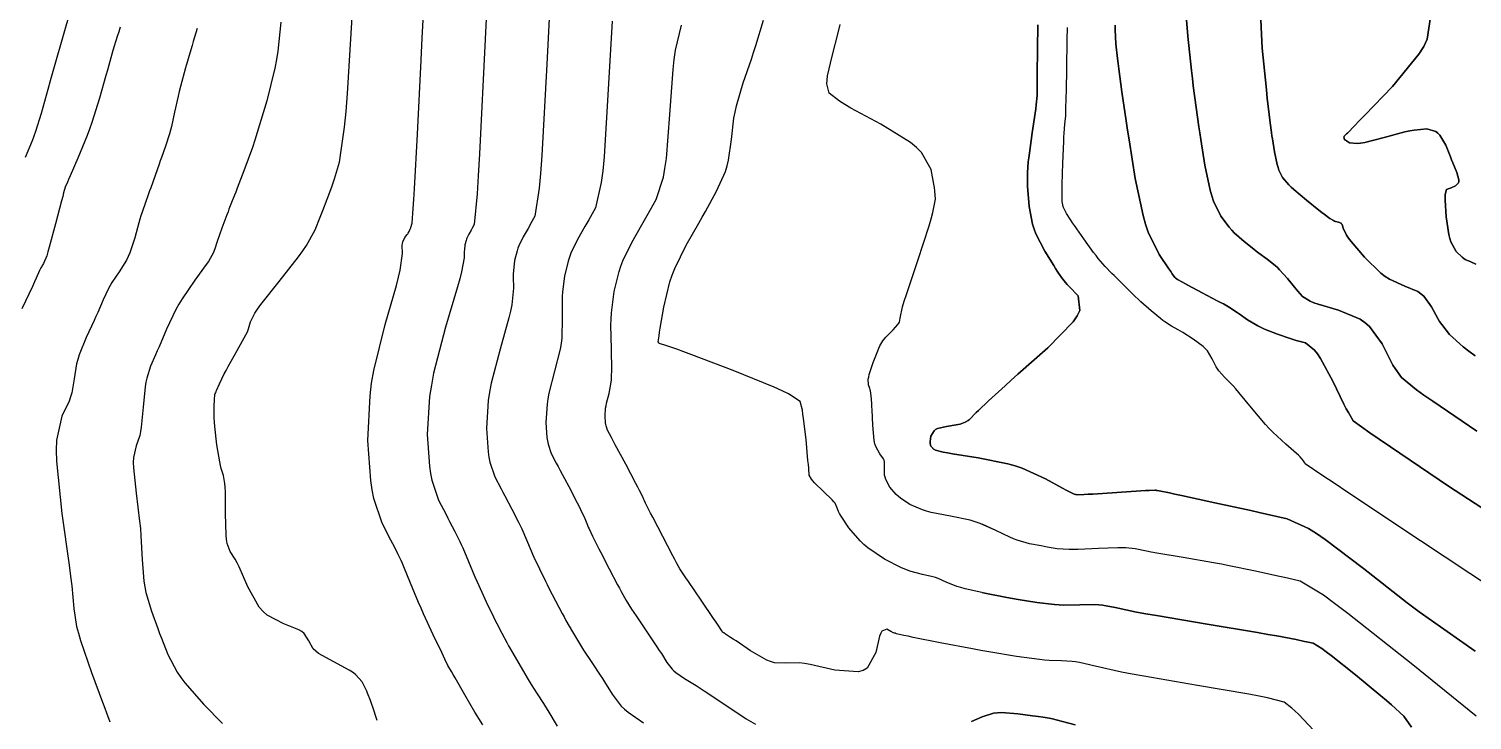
# Model space of a CAD drawing. Header units: metres. Extents: x 837475 to 838479, y 1189012 to 1191015.
# Drawn here: x 837782.5 to 837846.7, y 1189238.3 to 1189269 of the extents above; entities that cross this region are included whole.
import ezdxf

# ---------------------------------------------------------------- set-up
doc = ezdxf.new("R2010")
doc.units = ezdxf.units.M
doc.header["$LTSCALE"] = 0.3
doc.layers.add('COTAS 10', color=1, linetype='Continuous')
doc.layers.add('COTAS INT', color=252, linetype='Continuous')

msp = doc.modelspace()

# ---------------------------------------------------------------- linework, layer by layer
at = {"layer": 'COTAS 10'}
for points, elevation in [([(837803.06, 1189273.683), (837802.81, 1189268.566), (837802.56, 1189263.466), (837802.505, 1189262.479), (837802.456, 1189261.678), (837802.331, 1189260.319), (837802.242, 1189260.159), (837802.19, 1189260.067), (837802.091, 1189259.892), (837802.001, 1189259.708), (837801.981, 1189259.656), (837801.962, 1189259.602), (837801.914, 1189259.403), (837801.888, 1189259.19), (837801.884, 1189259.129), (837801.882, 1189259.066), (837801.886, 1189258.83), (837801.767, 1189258.21), (837801.686, 1189257.904), (837801.585, 1189257.541), (837801.051, 1189255.748), (837800.519, 1189253.694), (837800.421, 1189253.167), (837800.343, 1189252.657), (837800.237, 1189250.967), (837800.334, 1189249.563), (837800.383, 1189249.234), (837800.443, 1189248.931), (837800.741, 1189248.052), (837801.073, 1189247.407), (837801.155, 1189247.25), (837801.231, 1189247.103), (837801.468, 1189246.654), (837801.686, 1189246.214), (837801.75, 1189246.073), (837801.817, 1189245.924), (837802.071, 1189245.316), (837802.355, 1189244.638), (837802.44, 1189244.445), (837802.527, 1189244.249), (837802.865, 1189243.52), (837803.185, 1189242.854), (837803.262, 1189242.697), (837803.334, 1189242.552), (837803.549, 1189242.128), (837803.775, 1189241.711), (837803.854, 1189241.57), (837803.939, 1189241.418), (837804.306, 1189240.778), (837804.683, 1189240.139), (837804.776, 1189239.987), (837804.863, 1189239.846), (837805.133, 1189239.43), (837805.412, 1189239.001), (837805.505, 1189238.852), (837805.604, 1189238.689), (837806.018, 1189237.995)], 1740), ([(837846.869, 1189254.473), (837846.584, 1189254.684), (837846.335, 1189254.876), (837845.727, 1189255.419), (837845.372, 1189255.866), (837845.282, 1189255.999), (837845.195, 1189256.134), (837844.913, 1189256.655), (837844.573, 1189257.127), (837844.451, 1189257.232), (837844.317, 1189257.326), (837843.729, 1189257.573), (837843.049, 1189257.875), (837842.856, 1189258.004), (837842.661, 1189258.153), (837841.94, 1189258.854), (837841.347, 1189259.558), (837841.232, 1189259.709), (837841.139, 1189259.84), (837840.982, 1189260.155), (837840.941, 1189260.311), (837840.921, 1189260.342), (837840.898, 1189260.368), (837840.784, 1189260.418), (837840.641, 1189260.452), (837840.599, 1189260.468), (837840.557, 1189260.487), (837840.398, 1189260.581), (837840.138, 1189260.773), (837840.033, 1189260.855), (837839.912, 1189260.95), (837839.355, 1189261.394), (837838.795, 1189261.867), (837838.673, 1189261.981), (837838.565, 1189262.086), (837838.294, 1189262.402), (837838.13, 1189262.738), (837838.09, 1189262.856), (837838.053, 1189262.985), (837837.935, 1189263.542), (837837.842, 1189264.123), (837837.82, 1189264.267), (837837.799, 1189264.404), (837837.736, 1189264.838), (837837.649, 1189265.584), (837837.613, 1189265.917), (837837.572, 1189266.305), (837837.381, 1189268.165), (837837.3, 1189270.042)], 1760), ([(837837.3, 1189270.042), (837837.381, 1189268.165), (837837.572, 1189266.305), (837837.613, 1189265.917), (837837.649, 1189265.584), (837837.736, 1189264.838), (837837.799, 1189264.404), (837837.82, 1189264.267), (837837.842, 1189264.123), (837837.935, 1189263.542), (837838.053, 1189262.985), (837838.09, 1189262.856), (837838.13, 1189262.738), (837838.294, 1189262.402), (837838.565, 1189262.086), (837838.673, 1189261.981), (837838.795, 1189261.867), (837839.355, 1189261.394), (837839.912, 1189260.95), (837840.033, 1189260.855), (837840.138, 1189260.773), (837840.398, 1189260.581), (837840.557, 1189260.487), (837840.599, 1189260.468), (837840.641, 1189260.452), (837840.784, 1189260.418), (837840.898, 1189260.368), (837840.921, 1189260.342), (837840.941, 1189260.311), (837840.982, 1189260.155), (837841.139, 1189259.84), (837841.232, 1189259.709), (837841.347, 1189259.558), (837841.94, 1189258.854), (837842.661, 1189258.153), (837842.856, 1189258.004), (837843.049, 1189257.875), (837843.729, 1189257.573), (837844.317, 1189257.326), (837844.451, 1189257.232), (837844.573, 1189257.127), (837844.913, 1189256.655), (837845.195, 1189256.134), (837845.282, 1189255.999), (837845.372, 1189255.866), (837845.727, 1189255.419), (837846.335, 1189254.876), (837846.584, 1189254.684), (837846.869, 1189254.473)], 1760), ([(837786.58, 1189269.096), (837786.509, 1189268.886), (837786.443, 1189268.687), (837786.252, 1189268.061), (837786.065, 1189267.4), (837786.003, 1189267.178), (837785.936, 1189266.939), (837785.654, 1189265.937), (837785.318, 1189264.852), (837785.216, 1189264.56), (837785.11, 1189264.272), (837784.697, 1189263.265), (837784.345, 1189262.475), (837784.278, 1189262.324), (837784.224, 1189262.202), (837784.137, 1189262.007), (837784.135, 1189262.001), (837784.134, 1189261.999), (837784.133, 1189261.996), (837784.127, 1189261.982), (837784.058, 1189261.721), (837784.016, 1189261.562), (837783.965, 1189261.365), (837783.7, 1189260.344), (837783.419, 1189259.303), (837783.358, 1189259.094), (837783.304, 1189258.92), (837783.17, 1189258.578), (837783.089, 1189258.459), (837783.069, 1189258.426), (837783.051, 1189258.393), (837782.992, 1189258.27), (837782.839, 1189257.932), (837782.761, 1189257.762), (837782.668, 1189257.56), (837782.201, 1189256.558)], 1730), ([(837846.906, 1189238.428), (837844.083, 1189240.718), (837841.196, 1189243.007), (837840.607, 1189243.452), (837840.11, 1189243.815), (837839.078, 1189244.448), (837838.508, 1189244.575), (837838.303, 1189244.621), (837838.077, 1189244.671), (837837.09, 1189244.887), (837835.915, 1189245.129), (837835.571, 1189245.194), (837835.218, 1189245.26), (837833.875, 1189245.493), (837832.698, 1189245.692), (837832.45, 1189245.737), (837832.235, 1189245.777), (837831.74, 1189245.882), (837831.321, 1189245.929), (837831.154, 1189245.932), (837830.964, 1189245.931), (837830.097, 1189245.891), (837829.201, 1189245.849), (837828.993, 1189245.846), (837828.803, 1189245.848), (837828.265, 1189245.887), (837827.819, 1189245.96), (837827.688, 1189245.984), (837827.553, 1189246.008), (837827.036, 1189246.108), (837826.478, 1189246.264), (837826.316, 1189246.325), (837826.152, 1189246.393), (837825.534, 1189246.701), (837824.836, 1189247.015), (837824.622, 1189247.087), (837824.398, 1189247.152), (837823.511, 1189247.334), (837822.659, 1189247.498), (837822.457, 1189247.552), (837822.27, 1189247.61), (837821.714, 1189247.849), (837821.297, 1189248.13), (837821.197, 1189248.213), (837821.103, 1189248.299), (837820.819, 1189248.631), (837820.637, 1189248.971), (837820.607, 1189249.063), (837820.586, 1189249.153), (837820.584, 1189249.467), (837820.586, 1189249.752), (837820.568, 1189249.823), (837820.541, 1189249.892), (837820.376, 1189250.113), (837820.194, 1189250.429), (837820.156, 1189250.558), (837820.124, 1189250.705), (837820.056, 1189251.383), (837820.026, 1189252.067), (837820.018, 1189252.217), (837820.011, 1189252.351), (837819.987, 1189252.692), (837819.955, 1189252.908), (837819.943, 1189252.962), (837819.93, 1189253.014), (837819.869, 1189253.181), (837819.859, 1189253.426), (837819.877, 1189253.526), (837819.904, 1189253.64), (837820.077, 1189254.17), (837820.285, 1189254.697), (837820.334, 1189254.81), (837820.379, 1189254.908), (837820.51, 1189255.143), (837820.645, 1189255.304), (837820.693, 1189255.356), (837820.746, 1189255.41), (837820.974, 1189255.634), (837821.178, 1189255.862), (837821.214, 1189255.919), (837821.243, 1189255.974), (837821.277, 1189256.153), (837821.383, 1189256.644), (837821.458, 1189256.897), (837821.553, 1189257.2), (837822.058, 1189258.714), (837822.566, 1189260.254), (837822.662, 1189260.572), (837822.739, 1189260.845), (837822.856, 1189261.439), (837822.821, 1189261.819), (837822.802, 1189261.956), (837822.778, 1189262.106), (837822.658, 1189262.763), (837822.225, 1189263.526), (837822.004, 1189263.743), (837821.738, 1189263.963), (837820.414, 1189264.778), (837819.081, 1189265.497), (837818.81, 1189265.657), (837818.582, 1189265.798), (837818.112, 1189266.166), (837818.018, 1189266.573), (837818.026, 1189266.74), (837818.049, 1189266.931), (837818.258, 1189267.813), (837818.54, 1189268.9), (837818.609, 1189269.219)], 1750), ([(837846.906, 1189238.428), (837844.083, 1189240.718), (837841.196, 1189243.007), (837840.607, 1189243.452), (837840.11, 1189243.815), (837839.078, 1189244.448), (837838.508, 1189244.575), (837838.303, 1189244.621), (837838.077, 1189244.671), (837837.09, 1189244.887), (837835.915, 1189245.129), (837835.571, 1189245.194), (837835.218, 1189245.26), (837833.875, 1189245.493), (837832.698, 1189245.692), (837832.45, 1189245.737), (837832.235, 1189245.777), (837831.74, 1189245.882), (837831.321, 1189245.929), (837831.154, 1189245.932), (837830.964, 1189245.931), (837830.097, 1189245.891), (837829.201, 1189245.849), (837828.993, 1189245.846), (837828.803, 1189245.848), (837828.265, 1189245.887), (837827.819, 1189245.96), (837827.688, 1189245.984), (837827.553, 1189246.008), (837827.036, 1189246.108), (837826.478, 1189246.264), (837826.316, 1189246.325), (837826.152, 1189246.393), (837825.534, 1189246.701), (837824.923, 1189246.976)], 1750)]:
    msp.add_lwpolyline(points, dxfattribs=dict(at, elevation=elevation))
at = {"layer": 'COTAS INT'}
for points, elevation in [([(837805.766, 1189271.525), (837805.551, 1189267.449), (837805.332, 1189263.393), (837805.274, 1189262.591), (837805.218, 1189261.927), (837805.025, 1189260.687), (837804.834, 1189260.343), (837804.779, 1189260.244), (837804.722, 1189260.144), (837804.508, 1189259.768), (837804.314, 1189259.371), (837804.27, 1189259.258), (837804.231, 1189259.142), (837804.126, 1189258.712), (837804.07, 1189258.254), (837804.062, 1189258.122), (837804.058, 1189257.987), (837804.067, 1189257.478), (837803.994, 1189256.743), (837803.938, 1189256.465), (837803.866, 1189256.154), (837803.476, 1189254.764), (837803.084, 1189253.249), (837803.011, 1189252.86), (837802.954, 1189252.485), (837802.876, 1189251.238), (837802.947, 1189250.202), (837802.984, 1189249.96), (837803.027, 1189249.736), (837803.247, 1189249.088), (837803.526, 1189248.55), (837803.607, 1189248.395), (837803.689, 1189248.238), (837804, 1189247.651), (837804.297, 1189247.073), (837804.37, 1189246.922), (837804.439, 1189246.774), (837804.656, 1189246.274), (837804.86, 1189245.787), (837804.921, 1189245.648), (837804.984, 1189245.507), (837805.226, 1189244.983), (837805.491, 1189244.439), (837805.567, 1189244.286), (837805.645, 1189244.131), (837805.939, 1189243.561), (837806.239, 1189242.997), (837806.322, 1189242.847), (837806.404, 1189242.698), (837806.697, 1189242.181), (837807.007, 1189241.666), (837807.099, 1189241.519), (837807.194, 1189241.371), (837807.562, 1189240.819), (837807.934, 1189240.26), (837808.033, 1189240.106), (837808.129, 1189239.954), (837808.459, 1189239.408), (837808.866, 1189238.885), (837809.011, 1189238.746), (837809.17, 1189238.61), (837809.857, 1189238.14)], 1742), ([(837784.61, 1189270.738), (837784.092, 1189268.941), (837783.578, 1189267.12), (837783.46, 1189266.702), (837783.353, 1189266.322), (837783.054, 1189265.26), (837782.806, 1189264.461), (837782.731, 1189264.246), (837782.654, 1189264.034), (837782.35, 1189263.293)], 1728), ([(837833.952, 1189270.154), (837834.084, 1189268.692), (837834.244, 1189267.165), (837834.284, 1189266.808), (837834.322, 1189266.479), (837834.441, 1189265.525), (837834.567, 1189264.663), (837834.608, 1189264.392), (837834.652, 1189264.105), (837834.837, 1189262.952), (837835.07, 1189261.847), (837835.145, 1189261.591), (837835.224, 1189261.356), (837835.549, 1189260.689), (837835.922, 1189260.195), (837836.032, 1189260.07), (837836.145, 1189259.949), (837836.577, 1189259.555), (837837.009, 1189259.215), (837837.122, 1189259.129), (837837.233, 1189259.046), (837837.608, 1189258.775), (837837.963, 1189258.49), (837838.06, 1189258.399), (837838.158, 1189258.302), (837838.508, 1189257.908), (837838.822, 1189257.524), (837838.897, 1189257.434), (837838.967, 1189257.351), (837839.174, 1189257.11), (837839.526, 1189256.898), (837839.687, 1189256.833), (837839.875, 1189256.765), (837840.786, 1189256.499), (837841.745, 1189256.096), (837841.965, 1189255.943), (837842.164, 1189255.771), (837842.718, 1189255), (837843.109, 1189254.229), (837843.205, 1189254.058), (837843.296, 1189253.904), (837843.584, 1189253.502), (837844.253, 1189252.963), (837844.584, 1189252.724), (837844.979, 1189252.445), (837846.935, 1189251.116)], 1758), ([(837846.935, 1189251.116), (837844.979, 1189252.445), (837844.584, 1189252.724), (837844.253, 1189252.963), (837843.584, 1189253.502), (837843.296, 1189253.904), (837843.205, 1189254.058), (837843.109, 1189254.229), (837842.718, 1189255), (837842.164, 1189255.771), (837841.965, 1189255.943), (837841.745, 1189256.096), (837840.786, 1189256.499), (837839.875, 1189256.765), (837839.687, 1189256.833), (837839.526, 1189256.898), (837839.174, 1189257.11), (837838.967, 1189257.351), (837838.897, 1189257.434), (837838.822, 1189257.524), (837838.508, 1189257.908), (837838.158, 1189258.302), (837838.06, 1189258.399), (837837.963, 1189258.49), (837837.608, 1189258.775), (837837.233, 1189259.046), (837837.122, 1189259.129), (837837.009, 1189259.215), (837836.577, 1189259.555), (837836.145, 1189259.949), (837836.032, 1189260.07), (837835.922, 1189260.195), (837835.549, 1189260.689), (837835.224, 1189261.356), (837835.145, 1189261.591), (837835.07, 1189261.847), (837834.837, 1189262.952), (837834.652, 1189264.105), (837834.608, 1189264.392), (837834.567, 1189264.663), (837834.441, 1189265.525), (837834.322, 1189266.479), (837834.284, 1189266.808), (837834.244, 1189267.165), (837834.084, 1189268.692), (837833.952, 1189270.154)], 1758), ([(837798.009, 1189238.243), (837797.937, 1189238.459), (837797.872, 1189238.65), (837797.707, 1189239.133), (837797.583, 1189239.455), (837797.545, 1189239.544), (837797.504, 1189239.634), (837797.344, 1189239.958), (837797.044, 1189240.292), (837796.916, 1189240.388), (837796.769, 1189240.486), (837796.075, 1189240.85), (837795.405, 1189241.221), (837795.273, 1189241.322), (837795.164, 1189241.423), (837794.963, 1189241.784), (837794.763, 1189242.117), (837794.654, 1189242.2), (837794.522, 1189242.28), (837793.854, 1189242.536), (837793.109, 1189242.931), (837792.93, 1189243.098), (837792.761, 1189243.289), (837792.248, 1189244.19), (837791.862, 1189245.078), (837791.773, 1189245.262), (837791.693, 1189245.418), (837791.469, 1189245.76), (837791.334, 1189246.121), (837791.309, 1189246.29), (837791.29, 1189246.489), (837791.267, 1189247.457), (837791.26, 1189248.423), (837791.25, 1189248.621), (837791.238, 1189248.789), (837791.164, 1189249.145), (837791.063, 1189249.451), (837791.033, 1189249.588), (837791.002, 1189249.748), (837790.881, 1189250.514), (837790.784, 1189251.329), (837790.767, 1189251.52), (837790.755, 1189251.696), (837790.751, 1189252.205), (837790.772, 1189252.537), (837790.776, 1189252.601), (837790.78, 1189252.653), (837790.788, 1189252.742), (837790.822, 1189252.821), (837790.841, 1189252.867), (837790.865, 1189252.924), (837790.988, 1189253.218), (837791.202, 1189253.667), (837791.283, 1189253.823), (837791.374, 1189253.992), (837791.784, 1189254.712), (837792.162, 1189255.398), (837792.233, 1189255.544), (837792.289, 1189255.672), (837792.371, 1189255.977), (837792.559, 1189256.364), (837792.683, 1189256.544), (837792.837, 1189256.755), (837793.652, 1189257.778), (837794.515, 1189258.878), (837794.7, 1189259.137), (837794.861, 1189259.376), (837795.249, 1189260.079), (837795.474, 1189260.636), (837795.534, 1189260.785), (837795.592, 1189260.931), (837795.791, 1189261.437), (837795.989, 1189261.988), (837796.046, 1189262.162), (837796.105, 1189262.346), (837796.328, 1189263.09), (837796.561, 1189264.644), (837796.626, 1189265.339), (837796.691, 1189266.149), (837796.931, 1189270.032)], 1736), ([(837802.704, 1189238.042), (837802.531, 1189238.322), (837802.452, 1189238.455), (837802.36, 1189238.612), (837801.915, 1189239.376), (837801.475, 1189240.138), (837801.386, 1189240.293), (837801.311, 1189240.424), (837801.159, 1189240.695), (837801.022, 1189240.973), (837800.957, 1189241.108), (837800.88, 1189241.268), (837800.503, 1189242.058), (837800.07, 1189242.991), (837799.959, 1189243.242), (837799.85, 1189243.49), (837799.487, 1189244.359), (837799.194, 1189245.074), (837799.131, 1189245.225), (837799.075, 1189245.355), (837798.935, 1189245.657), (837798.773, 1189245.969), (837798.703, 1189246.105), (837798.621, 1189246.263), (837798.235, 1189247.016), (837797.858, 1189248.125), (837797.783, 1189248.507), (837797.721, 1189248.923), (837797.599, 1189250.696), (837797.691, 1189252.696), (837797.763, 1189253.255), (837797.856, 1189253.817), (837798.358, 1189255.862), (837798.862, 1189257.599), (837798.955, 1189257.966), (837799.029, 1189258.284), (837799.129, 1189259.02), (837799.128, 1189259.382), (837799.139, 1189259.464), (837799.154, 1189259.537), (837799.245, 1189259.736), (837799.348, 1189259.866), (837799.37, 1189259.897), (837799.389, 1189259.926), (837799.435, 1189260.009), (837799.462, 1189260.076), (837799.469, 1189260.093), (837799.476, 1189260.111), (837799.499, 1189260.171), (837799.523, 1189260.236), (837799.53, 1189260.257), (837799.537, 1189260.279), (837799.563, 1189260.367), (837799.616, 1189261.034), (837799.64, 1189261.421), (837799.667, 1189261.895), (837799.799, 1189264.336), (837799.965, 1189267.622), (837800.015, 1189268.629), (837800.065, 1189269.677)], 1738), ([(837844.031, 1189237.946), (837843.685, 1189238.428), (837843.133, 1189238.942), (837842.914, 1189239.131), (837842.667, 1189239.341), (837841.539, 1189240.271), (837840.451, 1189241.133), (837840.229, 1189241.301), (837840.042, 1189241.438), (837839.652, 1189241.676), (837839.438, 1189241.725), (837839.36, 1189241.742), (837839.275, 1189241.761), (837838.903, 1189241.842), (837838.039, 1189242.003), (837837.644, 1189242.071), (837837.18, 1189242.15), (837834.944, 1189242.523), (837832.687, 1189242.906), (837832.211, 1189242.991), (837831.799, 1189243.067), (837830.85, 1189243.269), (837830.288, 1189243.375), (837830.12, 1189243.392), (837829.947, 1189243.402), (837829.277, 1189243.392), (837828.555, 1189243.378), (837828.349, 1189243.386), (837828.14, 1189243.399), (837827.362, 1189243.488), (837826.524, 1189243.626), (837826.276, 1189243.67), (837826.023, 1189243.716), (837825.051, 1189243.903), (837824.169, 1189244.103), (837823.972, 1189244.157), (837823.795, 1189244.211), (837823.328, 1189244.401), (837822.962, 1189244.566), (837822.849, 1189244.604), (837822.731, 1189244.638), (837822.266, 1189244.734), (837821.706, 1189244.885), (837821.528, 1189244.954), (837821.341, 1189245.035), (837820.585, 1189245.427), (837819.842, 1189245.927), (837819.663, 1189246.075), (837819.496, 1189246.229), (837818.991, 1189246.82), (837818.649, 1189247.339), (837818.586, 1189247.446), (837818.536, 1189247.538), (837818.466, 1189247.739), (837818.385, 1189247.907), (837818.328, 1189247.977), (837818.255, 1189248.058), (837817.865, 1189248.437), (837817.47, 1189248.82), (837817.395, 1189248.903), (837817.333, 1189248.976), (837817.234, 1189249.159), (837817.209, 1189249.473), (837817.195, 1189249.63), (837817.177, 1189249.816), (837817.089, 1189250.739), (837816.983, 1189251.681), (837816.955, 1189251.878), (837816.927, 1189252.049), (837816.828, 1189252.437), (837816.313, 1189252.777), (837816.022, 1189252.916), (837815.667, 1189253.075), (837813.85, 1189253.814), (837812.016, 1189254.518), (837811.65, 1189254.655), (837811.345, 1189254.767), (837810.757, 1189254.962), (837810.606, 1189255), (837810.577, 1189255.013), (837810.553, 1189255.027), (837810.513, 1189255.086), (837810.549, 1189255.364), (837810.573, 1189255.516), (837810.603, 1189255.701), (837810.763, 1189256.64), (837811.037, 1189257.763), (837811.139, 1189258.064), (837811.253, 1189258.36), (837811.758, 1189259.395), (837812.318, 1189260.376), (837812.466, 1189260.638), (837812.611, 1189260.895), (837813.109, 1189261.793), (837813.502, 1189262.676), (837813.581, 1189262.925), (837813.647, 1189263.176), (837813.775, 1189264.097), (837813.881, 1189265.05), (837813.933, 1189265.321), (837813.995, 1189265.596), (837814.298, 1189266.613), (837814.659, 1189267.673), (837814.758, 1189267.975), (837814.855, 1189268.281), (837815.202, 1189269.413)], 1748), ([(837844.869, 1189269.542), (837844.728, 1189268.564), (837844.571, 1189268.241), (837844.362, 1189267.895), (837843.177, 1189266.457), (837841.946, 1189265.175), (837841.708, 1189264.927), (837841.513, 1189264.725), (837841.179, 1189264.384), (837841.135, 1189264.346), (837841.124, 1189264.336), (837841.112, 1189264.326), (837841.071, 1189264.288), (837841.04, 1189264.252), (837841.035, 1189264.243), (837841.03, 1189264.233), (837841.025, 1189264.199), (837841.028, 1189264.172), (837841.029, 1189264.166), (837841.029, 1189264.161), (837841.031, 1189264.15), (837841.032, 1189264.144), (837841.032, 1189264.14), (837841.034, 1189264.131), (837841.035, 1189264.123), (837841.036, 1189264.121), (837841.036, 1189264.119), (837841.039, 1189264.114), (837841.043, 1189264.11), (837841.044, 1189264.108), (837841.046, 1189264.106), (837841.055, 1189264.099), (837841.094, 1189264.071), (837841.116, 1189264.056), (837841.143, 1189264.038), (837841.277, 1189263.946), (837841.613, 1189263.915), (837841.766, 1189263.936), (837841.946, 1189263.969), (837842.814, 1189264.192), (837843.736, 1189264.435), (837843.95, 1189264.481), (837844.147, 1189264.517), (837844.708, 1189264.568), (837845.107, 1189264.45), (837845.202, 1189264.38), (837845.29, 1189264.293), (837845.551, 1189263.845), (837845.758, 1189263.322), (837845.812, 1189263.188), (837845.864, 1189263.06), (837846.04, 1189262.636), (837846.133, 1189262.305), (837846.133, 1189262.235), (837846.121, 1189262.174), (837845.986, 1189262.03), (837845.798, 1189261.954), (837845.753, 1189261.936), (837845.712, 1189261.919), (837845.59, 1189261.868), (837845.526, 1189261.657), (837845.52, 1189261.538), (837845.521, 1189261.394), (837845.567, 1189260.659), (837845.686, 1189259.873), (837845.732, 1189259.697), (837845.783, 1189259.539), (837846.016, 1189259.117), (837846.281, 1189258.86), (837846.352, 1189258.805), (837846.423, 1189258.758), (837846.673, 1189258.647), (837846.888, 1189258.556)], 1762), ([(837846.888, 1189258.556), (837846.673, 1189258.647), (837846.423, 1189258.758), (837846.352, 1189258.805), (837846.281, 1189258.86), (837846.016, 1189259.117), (837845.783, 1189259.539), (837845.732, 1189259.697), (837845.686, 1189259.873), (837845.567, 1189260.659), (837845.521, 1189261.394), (837845.52, 1189261.538), (837845.526, 1189261.657), (837845.59, 1189261.868), (837845.712, 1189261.919), (837845.753, 1189261.936), (837845.798, 1189261.954), (837845.986, 1189262.03), (837846.121, 1189262.174), (837846.133, 1189262.235), (837846.133, 1189262.305), (837846.04, 1189262.636), (837845.864, 1189263.06), (837845.812, 1189263.188), (837845.758, 1189263.322), (837845.551, 1189263.845), (837845.29, 1189264.293), (837845.202, 1189264.38), (837845.107, 1189264.45), (837844.708, 1189264.568), (837844.147, 1189264.517), (837843.95, 1189264.481), (837843.736, 1189264.435), (837842.814, 1189264.192), (837841.946, 1189263.969), (837841.766, 1189263.936), (837841.613, 1189263.915), (837841.277, 1189263.946), (837841.143, 1189264.038), (837841.116, 1189264.056), (837841.094, 1189264.071), (837841.055, 1189264.099), (837841.046, 1189264.106), (837841.044, 1189264.108), (837841.043, 1189264.11), (837841.039, 1189264.114), (837841.036, 1189264.119), (837841.036, 1189264.121), (837841.035, 1189264.123), (837841.034, 1189264.131), (837841.032, 1189264.14), (837841.032, 1189264.144), (837841.031, 1189264.15), (837841.029, 1189264.161), (837841.029, 1189264.166), (837841.028, 1189264.172), (837841.025, 1189264.199), (837841.03, 1189264.233), (837841.035, 1189264.243), (837841.04, 1189264.252), (837841.071, 1189264.288), (837841.112, 1189264.326), (837841.124, 1189264.336), (837841.135, 1189264.346), (837841.179, 1189264.384), (837841.513, 1189264.725), (837841.708, 1189264.927), (837841.946, 1189265.175), (837843.177, 1189266.457), (837844.362, 1189267.895), (837844.571, 1189268.241), (837844.728, 1189268.564), (837844.869, 1189269.542)], 1762), ([(837790.007, 1189269.031), (837789.828, 1189268.466), (837789.772, 1189268.283), (837789.713, 1189268.088), (837789.48, 1189267.29), (837789.253, 1189266.455), (837789.198, 1189266.238), (837789.147, 1189266.027), (837788.993, 1189265.314), (837788.852, 1189264.673), (837788.809, 1189264.507), (837788.765, 1189264.347), (837788.592, 1189263.808), (837788.407, 1189263.296), (837788.355, 1189263.152), (837788.304, 1189263.007), (837787.931, 1189261.951), (837787.881, 1189261.812), (837787.833, 1189261.677), (837787.664, 1189261.208), (837787.496, 1189260.706), (837787.448, 1189260.549), (837787.399, 1189260.384), (837787.219, 1189259.721), (837787.001, 1189259.054), (837786.929, 1189258.886), (837786.852, 1189258.726), (837786.532, 1189258.207), (837786.208, 1189257.73), (837786.128, 1189257.596), (837786.053, 1189257.461), (837785.816, 1189256.966), (837785.573, 1189256.403), (837785.494, 1189256.226), (837785.41, 1189256.039), (837785.064, 1189255.286), (837784.751, 1189254.509), (837784.688, 1189254.308), (837784.635, 1189254.112), (837784.531, 1189253.452), (837784.423, 1189252.819), (837784.369, 1189252.64), (837784.304, 1189252.459), (837783.98, 1189251.792), (837783.742, 1189250.715), (837783.731, 1189250.275), (837783.743, 1189249.775), (837783.985, 1189247.456), (837784.307, 1189245.153), (837784.37, 1189244.662), (837784.421, 1189244.235), (837784.509, 1189243.223), (837784.638, 1189242.423), (837784.715, 1189242.13), (837784.809, 1189241.806), (837785.298, 1189240.379), (837785.791, 1189239.051), (837785.889, 1189238.789), (837785.969, 1189238.574), (837786.116, 1189238.179)], 1732), ([(837793.729, 1189269.327), (837793.592, 1189268.035), (837793.528, 1189267.658), (837793.454, 1189267.272), (837793.092, 1189265.812), (837792.674, 1189264.413), (837792.563, 1189264.067), (837792.455, 1189263.739), (837792.082, 1189262.702), (837791.779, 1189261.925), (837791.715, 1189261.761), (837791.659, 1189261.618), (837791.527, 1189261.287), (837791.416, 1189260.998), (837791.372, 1189260.882), (837791.323, 1189260.751), (837791.103, 1189260.148), (837790.89, 1189259.554), (837790.846, 1189259.429), (837790.809, 1189259.32), (837790.73, 1189259.07), (837790.58, 1189258.795), (837790.498, 1189258.672), (837790.399, 1189258.528), (837789.895, 1189257.837), (837789.327, 1189257.001), (837789.187, 1189256.766), (837789.055, 1189256.53), (837788.639, 1189255.662), (837788.307, 1189254.875), (837788.227, 1189254.689), (837788.152, 1189254.517), (837787.926, 1189254.014), (837787.759, 1189253.483), (837787.722, 1189253.293), (837787.689, 1189253.086), (837787.602, 1189252.184), (837787.514, 1189251.299), (837787.481, 1189251.102), (837787.444, 1189250.925), (837787.279, 1189250.461), (837787.164, 1189249.939), (837787.158, 1189249.726), (837787.164, 1189249.484), (837787.281, 1189248.36), (837787.441, 1189247.105), (837787.473, 1189246.779), (837787.5, 1189246.463), (837787.556, 1189245.4), (837787.632, 1189244.439), (837787.671, 1189244.188), (837787.719, 1189243.942), (837787.961, 1189243.108), (837788.252, 1189242.328), (837788.331, 1189242.117), (837788.41, 1189241.908), (837788.691, 1189241.172), (837789.106, 1189240.392), (837789.27, 1189240.156), (837789.454, 1189239.911), (837790.297, 1189238.952), (837791.13, 1189238.111)], 1734), ([(837808.471, 1189269.366), (837808.293, 1189266.331), (837808.103, 1189263.321), (837808.043, 1189262.702), (837807.979, 1189262.177), (837807.72, 1189261.056), (837807.427, 1189260.527), (837807.341, 1189260.375), (837807.254, 1189260.221), (837806.924, 1189259.644), (837806.627, 1189259.034), (837806.56, 1189258.86), (837806.5, 1189258.682), (837806.338, 1189258.021), (837806.253, 1189257.318), (837806.241, 1189257.115), (837806.233, 1189256.907), (837806.247, 1189256.126), (837806.222, 1189255.276), (837806.19, 1189255.025), (837806.147, 1189254.768), (837805.901, 1189253.78), (837805.648, 1189252.805), (837805.601, 1189252.554), (837805.565, 1189252.312), (837805.514, 1189251.509), (837805.56, 1189250.842), (837805.584, 1189250.686), (837805.612, 1189250.542), (837805.754, 1189250.125), (837805.978, 1189249.693), (837806.059, 1189249.54), (837806.147, 1189249.373), (837806.533, 1189248.648), (837806.908, 1189247.932), (837806.989, 1189247.77), (837807.061, 1189247.624), (837807.241, 1189247.231), (837807.365, 1189246.935), (837807.402, 1189246.85), (837807.44, 1189246.764), (837807.588, 1189246.446), (837807.796, 1189246.025), (837807.872, 1189245.875), (837807.956, 1189245.71), (837808.328, 1189244.994), (837808.703, 1189244.284), (837808.79, 1189244.123), (837808.868, 1189243.978), (837809.088, 1189243.583), (837809.33, 1189243.193), (837809.423, 1189243.051), (837809.526, 1189242.895), (837810.456, 1189241.519), (837810.56, 1189241.361), (837810.654, 1189241.218), (837810.901, 1189240.822), (837811.129, 1189240.53), (837811.209, 1189240.452), (837811.298, 1189240.376), (837811.682, 1189240.114), (837812.202, 1189239.795), (837812.376, 1189239.683), (837812.563, 1189239.561), (837813.349, 1189239.036), (837814.108, 1189238.528), (837814.278, 1189238.417), (837814.432, 1189238.319), (837814.842, 1189238.07)], 1744), ([(837839.681, 1189237.793), (837838.995, 1189238.516), (837838.843, 1189238.665), (837838.709, 1189238.791), (837838.362, 1189239.059), (837837.627, 1189239.248), (837837.248, 1189239.323), (837836.792, 1189239.408), (837834.509, 1189239.801), (837832.119, 1189240.21), (837831.596, 1189240.307), (837831.133, 1189240.396), (837829.961, 1189240.656), (837829.255, 1189240.822), (837829.086, 1189240.851), (837828.929, 1189240.873), (837828.457, 1189240.893), (837827.91, 1189240.907), (837827.705, 1189240.925), (837827.476, 1189240.949), (837826.459, 1189241.089), (837825.228, 1189241.291), (837824.865, 1189241.356), (837824.492, 1189241.423), (837823.065, 1189241.698), (837821.86, 1189241.941), (837821.628, 1189241.989), (837821.439, 1189242.029), (837821.122, 1189242.101), (837821.087, 1189242.117), (837821.076, 1189242.121), (837821.065, 1189242.124), (837821.021, 1189242.133), (837820.94, 1189242.163), (837820.905, 1189242.18), (837820.866, 1189242.2), (837820.679, 1189242.303), (837820.47, 1189242.22), (837820.416, 1189242.124), (837820.364, 1189241.995), (837820.19, 1189241.262), (837819.812, 1189240.57), (837819.631, 1189240.467), (837819.417, 1189240.402), (837818.37, 1189240.486), (837817.268, 1189240.735), (837817.019, 1189240.775), (837816.795, 1189240.801), (837816.19, 1189240.787), (837815.68, 1189240.812), (837815.515, 1189240.863), (837815.34, 1189240.932), (837814.623, 1189241.341), (837813.975, 1189241.779), (837813.844, 1189241.867), (837813.733, 1189241.94), (837813.506, 1189242.087), (837813.426, 1189242.142), (837813.407, 1189242.158), (837813.391, 1189242.174), (837813.343, 1189242.235), (837813.179, 1189242.483), (837813.088, 1189242.616), (837812.978, 1189242.778), (837812.419, 1189243.596), (837811.858, 1189244.419), (837811.746, 1189244.583), (837811.654, 1189244.72), (837811.48, 1189244.985), (837811.333, 1189245.258), (837811.258, 1189245.4), (837811.168, 1189245.571), (837810.718, 1189246.427), (837810.268, 1189247.289), (837810.177, 1189247.464), (837810.101, 1189247.61), (837809.949, 1189247.908), (837809.897, 1189248.022), (837809.883, 1189248.053), (837809.87, 1189248.083), (837809.825, 1189248.189), (837809.684, 1189248.475), (837809.609, 1189248.619), (837809.519, 1189248.79), (837809.065, 1189249.644), (837808.605, 1189250.508), (837808.511, 1189250.685), (837808.43, 1189250.837), (837808.26, 1189251.161), (837808.197, 1189251.347), (837808.184, 1189251.412), (837808.173, 1189251.482), (837808.153, 1189251.78), (837808.175, 1189252.14), (837808.192, 1189252.248), (837808.213, 1189252.36), (837808.326, 1189252.797), (837808.428, 1189253.381), (837808.442, 1189253.586), (837808.45, 1189253.81), (837808.428, 1189254.774), (837808.409, 1189255.828), (837808.419, 1189256.108), (837808.436, 1189256.382), (837808.551, 1189257.33), (837808.769, 1189258.223), (837808.85, 1189258.462), (837808.94, 1189258.697), (837809.341, 1189259.52), (837809.786, 1189260.298), (837809.904, 1189260.506), (837810.019, 1189260.711), (837810.415, 1189261.424), (837810.741, 1189262.426), (837810.812, 1189262.814), (837810.875, 1189263.248), (837811.034, 1189265.214), (837811.176, 1189267.208), (837811.229, 1189267.661), (837811.287, 1189268.07), (837811.546, 1189269.19)], 1746), ([(837827.402, 1189269.205), (837827.391, 1189268.122), (837827.379, 1189266.994), (837827.377, 1189266.754), (837827.374, 1189266.547), (837827.367, 1189266.062), (837827.332, 1189265.637), (837827.312, 1189265.467), (837827.287, 1189265.274), (837827.158, 1189264.391), (837827.028, 1189263.491), (837827.002, 1189263.288), (837826.98, 1189263.105), (837826.939, 1189262.61), (837826.943, 1189262.159), (837826.95, 1189262.004), (837826.959, 1189261.836), (837827.016, 1189261.12), (837827.166, 1189260.326), (837827.235, 1189260.109), (837827.316, 1189259.894), (837827.709, 1189259.127), (837828.109, 1189258.486), (837828.195, 1189258.35), (837828.27, 1189258.232), (837828.453, 1189257.955), (837828.635, 1189257.732), (837828.71, 1189257.648), (837828.795, 1189257.554), (837829.193, 1189257.136), (837829.27, 1189256.489), (837829.155, 1189256.251), (837828.979, 1189255.987), (837827.849, 1189254.823), (837826.519, 1189253.652), (837826.218, 1189253.384), (837825.947, 1189253.14), (837825.208, 1189252.462), (837824.757, 1189252.032), (837824.666, 1189251.944), (837824.59, 1189251.87), (837824.442, 1189251.713), (837824.369, 1189251.641), (837824.341, 1189251.62), (837824.31, 1189251.598), (837824.171, 1189251.515), (837823.946, 1189251.434), (837823.861, 1189251.413), (837823.766, 1189251.394), (837823.34, 1189251.332), (837822.935, 1189251.231), (837822.853, 1189251.188), (837822.785, 1189251.138), (837822.647, 1189250.9), (837822.616, 1189250.658), (837822.614, 1189250.606), (837822.616, 1189250.559), (837822.648, 1189250.443), (837822.71, 1189250.37), (837822.731, 1189250.351), (837822.753, 1189250.333), (837822.844, 1189250.272), (837823.198, 1189250.185), (837823.386, 1189250.151), (837823.613, 1189250.112), (837824.756, 1189249.935), (837826.064, 1189249.667), (837826.394, 1189249.57), (837826.711, 1189249.464), (837827.74, 1189249.001), (837828.508, 1189248.575), (837828.661, 1189248.493), (837828.786, 1189248.426), (837829.022, 1189248.312), (837829.083, 1189248.301), (837829.115, 1189248.295), (837829.168, 1189248.286), (837829.467, 1189248.297), (837829.637, 1189248.307), (837829.846, 1189248.32), (837830.917, 1189248.389), (837831.982, 1189248.46), (837832.187, 1189248.472), (837832.353, 1189248.482), (837832.63, 1189248.495), (837832.671, 1189248.486), (837832.689, 1189248.483), (837832.709, 1189248.479), (837832.806, 1189248.463), (837833.255, 1189248.37), (837833.497, 1189248.318), (837833.791, 1189248.254), (837835.277, 1189247.931), (837836.879, 1189247.581), (837837.245, 1189247.5), (837837.578, 1189247.426), (837838.503, 1189247.219), (837839.453, 1189246.781), (837839.801, 1189246.562), (837840.187, 1189246.3), (837841.889, 1189245.003), (837843.834, 1189243.482), (837844.373, 1189243.079), (837844.912, 1189242.685), (837846.86, 1189241.329)], 1752), ([(837846.86, 1189241.329), (837844.912, 1189242.685), (837844.373, 1189243.079), (837843.834, 1189243.482), (837841.889, 1189245.003), (837840.187, 1189246.3), (837839.801, 1189246.562), (837839.453, 1189246.781), (837838.503, 1189247.219), (837837.578, 1189247.426), (837837.245, 1189247.5), (837836.879, 1189247.581), (837835.277, 1189247.931), (837833.791, 1189248.254), (837833.497, 1189248.318), (837833.255, 1189248.37), (837832.806, 1189248.463), (837832.709, 1189248.479), (837832.689, 1189248.483), (837832.671, 1189248.486), (837832.63, 1189248.495), (837832.353, 1189248.482), (837832.187, 1189248.472), (837831.982, 1189248.46), (837830.917, 1189248.389), (837829.846, 1189248.32), (837829.637, 1189248.307), (837829.467, 1189248.297), (837829.168, 1189248.286), (837829.115, 1189248.295), (837829.083, 1189248.301), (837829.022, 1189248.312), (837828.786, 1189248.426), (837828.661, 1189248.493), (837828.508, 1189248.575), (837827.74, 1189249.001), (837826.711, 1189249.464), (837826.394, 1189249.57), (837826.064, 1189249.667), (837824.756, 1189249.935), (837823.613, 1189250.112), (837823.386, 1189250.151), (837823.198, 1189250.185), (837822.844, 1189250.272), (837822.753, 1189250.333), (837822.731, 1189250.351), (837822.71, 1189250.37), (837822.648, 1189250.443), (837822.616, 1189250.559), (837822.614, 1189250.606), (837822.616, 1189250.658), (837822.647, 1189250.9), (837822.785, 1189251.138), (837822.853, 1189251.188), (837822.935, 1189251.231), (837823.34, 1189251.332), (837823.766, 1189251.394), (837823.861, 1189251.413), (837823.946, 1189251.434), (837824.171, 1189251.515), (837824.31, 1189251.598), (837824.341, 1189251.62), (837824.369, 1189251.641), (837824.442, 1189251.713), (837824.59, 1189251.87), (837824.666, 1189251.944), (837824.757, 1189252.032), (837825.208, 1189252.462), (837825.947, 1189253.14), (837826.218, 1189253.384), (837826.519, 1189253.652), (837827.849, 1189254.823), (837828.979, 1189255.987), (837829.155, 1189256.251), (837829.27, 1189256.489), (837829.193, 1189257.136), (837828.795, 1189257.554), (837828.71, 1189257.648), (837828.635, 1189257.732), (837828.453, 1189257.955), (837828.27, 1189258.232), (837828.195, 1189258.35), (837828.109, 1189258.486), (837827.709, 1189259.127), (837827.316, 1189259.894), (837827.235, 1189260.109), (837827.166, 1189260.326), (837827.016, 1189261.12), (837826.959, 1189261.836), (837826.95, 1189262.004), (837826.943, 1189262.159), (837826.939, 1189262.61), (837826.98, 1189263.105), (837827.002, 1189263.288), (837827.028, 1189263.491), (837827.158, 1189264.391), (837827.287, 1189265.274), (837827.312, 1189265.467), (837827.332, 1189265.637), (837827.367, 1189266.062), (837827.374, 1189266.547), (837827.377, 1189266.754), (837827.379, 1189266.994), (837827.391, 1189268.122), (837827.402, 1189269.205)], 1752), ([(837847.718, 1189244.062), (837844.429, 1189246.233), (837841.201, 1189248.391), (837840.584, 1189248.803), (837840.088, 1189249.135), (837839.297, 1189249.666), (837839.283, 1189249.691), (837839.276, 1189249.704), (837839.268, 1189249.72), (837839.23, 1189249.799), (837839.081, 1189249.971), (837839.003, 1189250.045), (837838.91, 1189250.13), (837838.442, 1189250.533), (837837.859, 1189251.071), (837837.694, 1189251.241), (837837.527, 1189251.421), (837836.909, 1189252.15), (837836.346, 1189252.84), (837836.213, 1189252.995), (837836.09, 1189253.134), (837835.73, 1189253.51), (837835.464, 1189253.803), (837835.401, 1189253.891), (837835.342, 1189253.981), (837835.167, 1189254.331), (837834.948, 1189254.691), (837834.862, 1189254.788), (837834.765, 1189254.883), (837834.321, 1189255.216), (837833.857, 1189255.503), (837833.748, 1189255.569), (837833.646, 1189255.629), (837833.345, 1189255.797), (837833.055, 1189255.979), (837832.96, 1189256.048), (837832.859, 1189256.126), (837832.44, 1189256.471), (837831.985, 1189256.877), (837831.861, 1189256.992), (837831.737, 1189257.108), (837831.299, 1189257.538), (837830.897, 1189257.943), (837830.798, 1189258.044), (837830.703, 1189258.141), (837830.403, 1189258.448), (837830.094, 1189258.804), (837829.993, 1189258.931), (837829.886, 1189259.07), (837829.447, 1189259.675), (837829.035, 1189260.265), (837828.946, 1189260.395), (837828.867, 1189260.51), (837828.673, 1189260.806), (837828.569, 1189261.009), (837828.548, 1189261.066), (837828.529, 1189261.123), (837828.489, 1189261.333), (837828.482, 1189261.726), (837828.484, 1189261.898), (837828.487, 1189262.098), (837828.516, 1189263.051), (837828.555, 1189264.006), (837828.565, 1189264.208), (837828.575, 1189264.382), (837828.611, 1189264.782), (837828.642, 1189265.153), (837828.649, 1189265.309), (837828.656, 1189265.487), (837828.677, 1189266.32), (837828.693, 1189267.202), (837828.696, 1189267.412), (837828.699, 1189267.605), (837828.707, 1189268.179), (837828.715, 1189268.72), (837828.719, 1189268.894), (837828.724, 1189269.078)], 1754), ([(837847.718, 1189244.062), (837844.429, 1189246.233), (837841.201, 1189248.391), (837840.584, 1189248.803), (837840.088, 1189249.135), (837839.297, 1189249.666), (837839.283, 1189249.691), (837839.276, 1189249.704), (837839.268, 1189249.72), (837839.23, 1189249.799), (837839.081, 1189249.971), (837839.003, 1189250.045), (837838.91, 1189250.13), (837838.442, 1189250.533), (837837.859, 1189251.071), (837837.694, 1189251.241), (837837.527, 1189251.421), (837836.909, 1189252.15), (837836.346, 1189252.84), (837836.213, 1189252.995), (837836.09, 1189253.134), (837835.73, 1189253.51), (837835.464, 1189253.803), (837835.401, 1189253.891), (837835.342, 1189253.981), (837835.167, 1189254.331), (837834.948, 1189254.691), (837834.862, 1189254.788), (837834.765, 1189254.883), (837834.321, 1189255.216), (837833.857, 1189255.503), (837833.748, 1189255.569), (837833.646, 1189255.629), (837833.345, 1189255.797), (837833.055, 1189255.979), (837832.96, 1189256.048), (837832.859, 1189256.126), (837832.44, 1189256.471), (837831.985, 1189256.877), (837831.861, 1189256.992), (837831.737, 1189257.108), (837831.299, 1189257.538), (837830.897, 1189257.943), (837830.798, 1189258.044), (837830.703, 1189258.141), (837830.403, 1189258.448), (837830.094, 1189258.804), (837829.993, 1189258.931), (837829.886, 1189259.07), (837829.447, 1189259.675), (837829.035, 1189260.265), (837828.946, 1189260.395), (837828.867, 1189260.51), (837828.673, 1189260.806), (837828.569, 1189261.009), (837828.548, 1189261.066), (837828.529, 1189261.123), (837828.489, 1189261.333), (837828.482, 1189261.726), (837828.484, 1189261.898), (837828.487, 1189262.098), (837828.516, 1189263.051), (837828.555, 1189264.006), (837828.565, 1189264.208), (837828.575, 1189264.382), (837828.611, 1189264.782), (837828.642, 1189265.153), (837828.649, 1189265.309), (837828.656, 1189265.487), (837828.677, 1189266.32), (837828.693, 1189267.202), (837828.696, 1189267.412), (837828.699, 1189267.605), (837828.707, 1189268.179), (837828.715, 1189268.72), (837828.719, 1189268.894), (837828.724, 1189269.078)], 1754), ([(837830.846, 1189269.182), (837830.845, 1189268.979), (837830.874, 1189268.36), (837830.949, 1189267.707), (837830.977, 1189267.484), (837831.008, 1189267.242), (837831.146, 1189266.213), (837831.334, 1189264.923), (837831.396, 1189264.516), (837831.463, 1189264.088), (837831.739, 1189262.363), (837832.087, 1189260.709), (837832.2, 1189260.326), (837832.319, 1189259.975), (837832.804, 1189258.977), (837833.234, 1189258.341), (837833.317, 1189258.219), (837833.385, 1189258.119), (837833.503, 1189257.954), (837833.532, 1189257.932), (837833.544, 1189257.924), (837833.558, 1189257.914), (837833.623, 1189257.868), (837833.838, 1189257.745), (837833.946, 1189257.686), (837834.076, 1189257.616), (837834.721, 1189257.276), (837835.388, 1189256.923), (837835.531, 1189256.846), (837835.657, 1189256.777), (837835.961, 1189256.602), (837836.195, 1189256.449), (837836.276, 1189256.395), (837836.363, 1189256.335), (837836.739, 1189256.075), (837837.198, 1189255.798), (837837.339, 1189255.726), (837837.485, 1189255.658), (837838.062, 1189255.431), (837838.627, 1189255.244), (837838.766, 1189255.2), (837838.897, 1189255.159), (837839.31, 1189255.042), (837839.717, 1189254.724), (837839.845, 1189254.558), (837839.98, 1189254.356), (837840.524, 1189253.346), (837841.022, 1189252.325), (837841.128, 1189252.117), (837841.221, 1189251.943), (837841.441, 1189251.584), (837842.17, 1189251.049), (837842.584, 1189250.763), (837843.09, 1189250.418), (837845.682, 1189248.674), (837848.343, 1189246.937)], 1756), ([(837848.343, 1189246.937), (837845.682, 1189248.674), (837843.09, 1189250.418), (837842.584, 1189250.763), (837842.17, 1189251.049), (837841.441, 1189251.584), (837841.221, 1189251.943), (837841.128, 1189252.117), (837841.022, 1189252.325), (837840.524, 1189253.346), (837839.98, 1189254.356), (837839.845, 1189254.558), (837839.717, 1189254.724), (837839.31, 1189255.042), (837838.897, 1189255.159), (837838.766, 1189255.2), (837838.627, 1189255.244), (837838.062, 1189255.431), (837837.485, 1189255.658), (837837.339, 1189255.726), (837837.198, 1189255.798), (837836.739, 1189256.075), (837836.363, 1189256.335), (837836.276, 1189256.395), (837836.195, 1189256.449), (837835.961, 1189256.602), (837835.657, 1189256.777), (837835.531, 1189256.846), (837835.388, 1189256.923), (837834.721, 1189257.276), (837834.076, 1189257.616), (837833.946, 1189257.686), (837833.838, 1189257.745), (837833.623, 1189257.868), (837833.558, 1189257.914), (837833.544, 1189257.924), (837833.532, 1189257.932), (837833.503, 1189257.954), (837833.385, 1189258.119), (837833.317, 1189258.219), (837833.234, 1189258.341), (837832.804, 1189258.977), (837832.319, 1189259.975), (837832.2, 1189260.326), (837832.087, 1189260.709), (837831.739, 1189262.363), (837831.463, 1189264.088), (837831.396, 1189264.516), (837831.334, 1189264.923), (837831.146, 1189266.213), (837831.008, 1189267.242), (837830.977, 1189267.484), (837830.949, 1189267.707), (837830.874, 1189268.36), (837830.845, 1189268.979), (837830.846, 1189269.182)], 1756), ([(837824.923, 1189243.932), (837825.051, 1189243.903), (837826.023, 1189243.716), (837826.276, 1189243.67), (837826.524, 1189243.626), (837827.362, 1189243.488), (837828.14, 1189243.399), (837828.349, 1189243.386), (837828.555, 1189243.378), (837829.277, 1189243.392), (837829.947, 1189243.402), (837830.12, 1189243.392), (837830.288, 1189243.375), (837830.85, 1189243.269), (837831.799, 1189243.067), (837832.211, 1189242.991), (837832.687, 1189242.906), (837834.944, 1189242.523), (837837.18, 1189242.15), (837837.644, 1189242.071), (837838.039, 1189242.003), (837838.903, 1189241.842), (837839.275, 1189241.761), (837839.36, 1189241.742), (837839.438, 1189241.725), (837839.652, 1189241.676), (837840.042, 1189241.438), (837840.229, 1189241.301), (837840.451, 1189241.133), (837841.539, 1189240.271), (837842.667, 1189239.341), (837842.914, 1189239.131), (837843.133, 1189238.942), (837843.685, 1189238.428), (837844.031, 1189237.946)], 1748), ([(837839.681, 1189237.793), (837838.995, 1189238.516), (837838.843, 1189238.665), (837838.709, 1189238.791), (837838.362, 1189239.059), (837837.627, 1189239.248), (837837.248, 1189239.323), (837836.792, 1189239.408), (837834.509, 1189239.801), (837832.119, 1189240.21), (837831.596, 1189240.307), (837831.133, 1189240.396), (837829.961, 1189240.656), (837829.255, 1189240.822), (837829.086, 1189240.851), (837828.929, 1189240.873), (837828.457, 1189240.893), (837827.91, 1189240.907), (837827.705, 1189240.925), (837827.476, 1189240.949), (837826.459, 1189241.089), (837825.228, 1189241.291), (837824.865, 1189241.356), (837824.492, 1189241.423), (837823.065, 1189241.698), (837821.86, 1189241.941), (837821.628, 1189241.989), (837821.439, 1189242.029), (837821.122, 1189242.101), (837821.087, 1189242.117), (837821.076, 1189242.121), (837821.065, 1189242.124), (837821.021, 1189242.133), (837820.94, 1189242.163), (837820.905, 1189242.18), (837820.866, 1189242.2), (837820.679, 1189242.303)], 1746), ([(837829.071, 1189238.044), (837828.222, 1189238.268), (837828.053, 1189238.311), (837827.912, 1189238.344), (837827.638, 1189238.395), (837827.411, 1189238.414), (837827.299, 1189238.428), (837827.166, 1189238.446), (837826.51, 1189238.543), (837825.783, 1189238.596), (837825.605, 1189238.587), (837825.438, 1189238.567), (837824.92, 1189238.406), (837824.452, 1189238.196)], 1744), ([(837824.452, 1189238.196), (837824.92, 1189238.406), (837825.438, 1189238.567), (837825.605, 1189238.587), (837825.783, 1189238.596), (837826.51, 1189238.543), (837827.166, 1189238.446), (837827.299, 1189238.428), (837827.411, 1189238.414), (837827.638, 1189238.395), (837827.912, 1189238.344), (837828.053, 1189238.311), (837828.222, 1189238.268), (837829.071, 1189238.044)], 1744)]:
    msp.add_lwpolyline(points, dxfattribs=dict(at, elevation=elevation))

doc.saveas('drawing.dxf')
